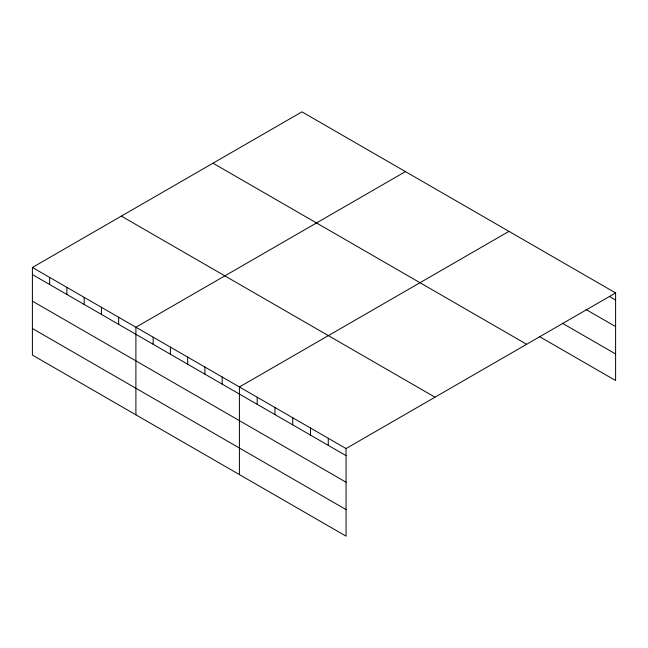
<?xml version="1.0" encoding="UTF-8"?>
<svg xmlns="http://www.w3.org/2000/svg" width="648" height="648" viewBox="0 0 648 648"><rect width="100%" height="100%" fill="white"/><g stroke="black" fill="none" stroke-linecap="round" stroke-linejoin="round"><path stroke-width="0.97" d="M539.428 336.563L615.6 380.538L615.6 292.928L301.944 111.845L32.4 267.462L32.4 355.072L346.056 536.155L346.056 448.546L32.4 267.462M405.454 171.599L135.902 327.224L135.902 414.833M508.955 231.36L239.412 386.978L239.412 474.587M346.056 448.546L615.6 292.928M609.679 296.606L615.6 300.024M585.978 309.493L615.6 326.592M562.278 323.182L615.6 353.97M212.998 163.199L526.646 344.282M121.354 216.108L435.002 397.192M32.4 274.558L346.056 455.641M32.4 301.126L346.056 482.217M32.4 328.504L346.056 509.587M328.277 438.291L328.277 445.387M310.505 428.028L310.505 435.124M292.734 417.766L292.734 424.861M274.963 407.503L274.963 414.599M257.183 397.24L257.183 404.336M222.159 377.023L222.159 384.118M204.906 367.06L204.906 374.155M187.661 357.097L187.661 364.2M170.408 347.142L170.408 354.237M153.155 337.179L153.155 344.274M118.657 317.261L118.657 324.356M101.404 307.298L101.404 314.401M84.151 297.343L84.151 304.439M66.898 287.38L66.898 294.476M49.653 277.425L49.653 284.521"/></g></svg>
